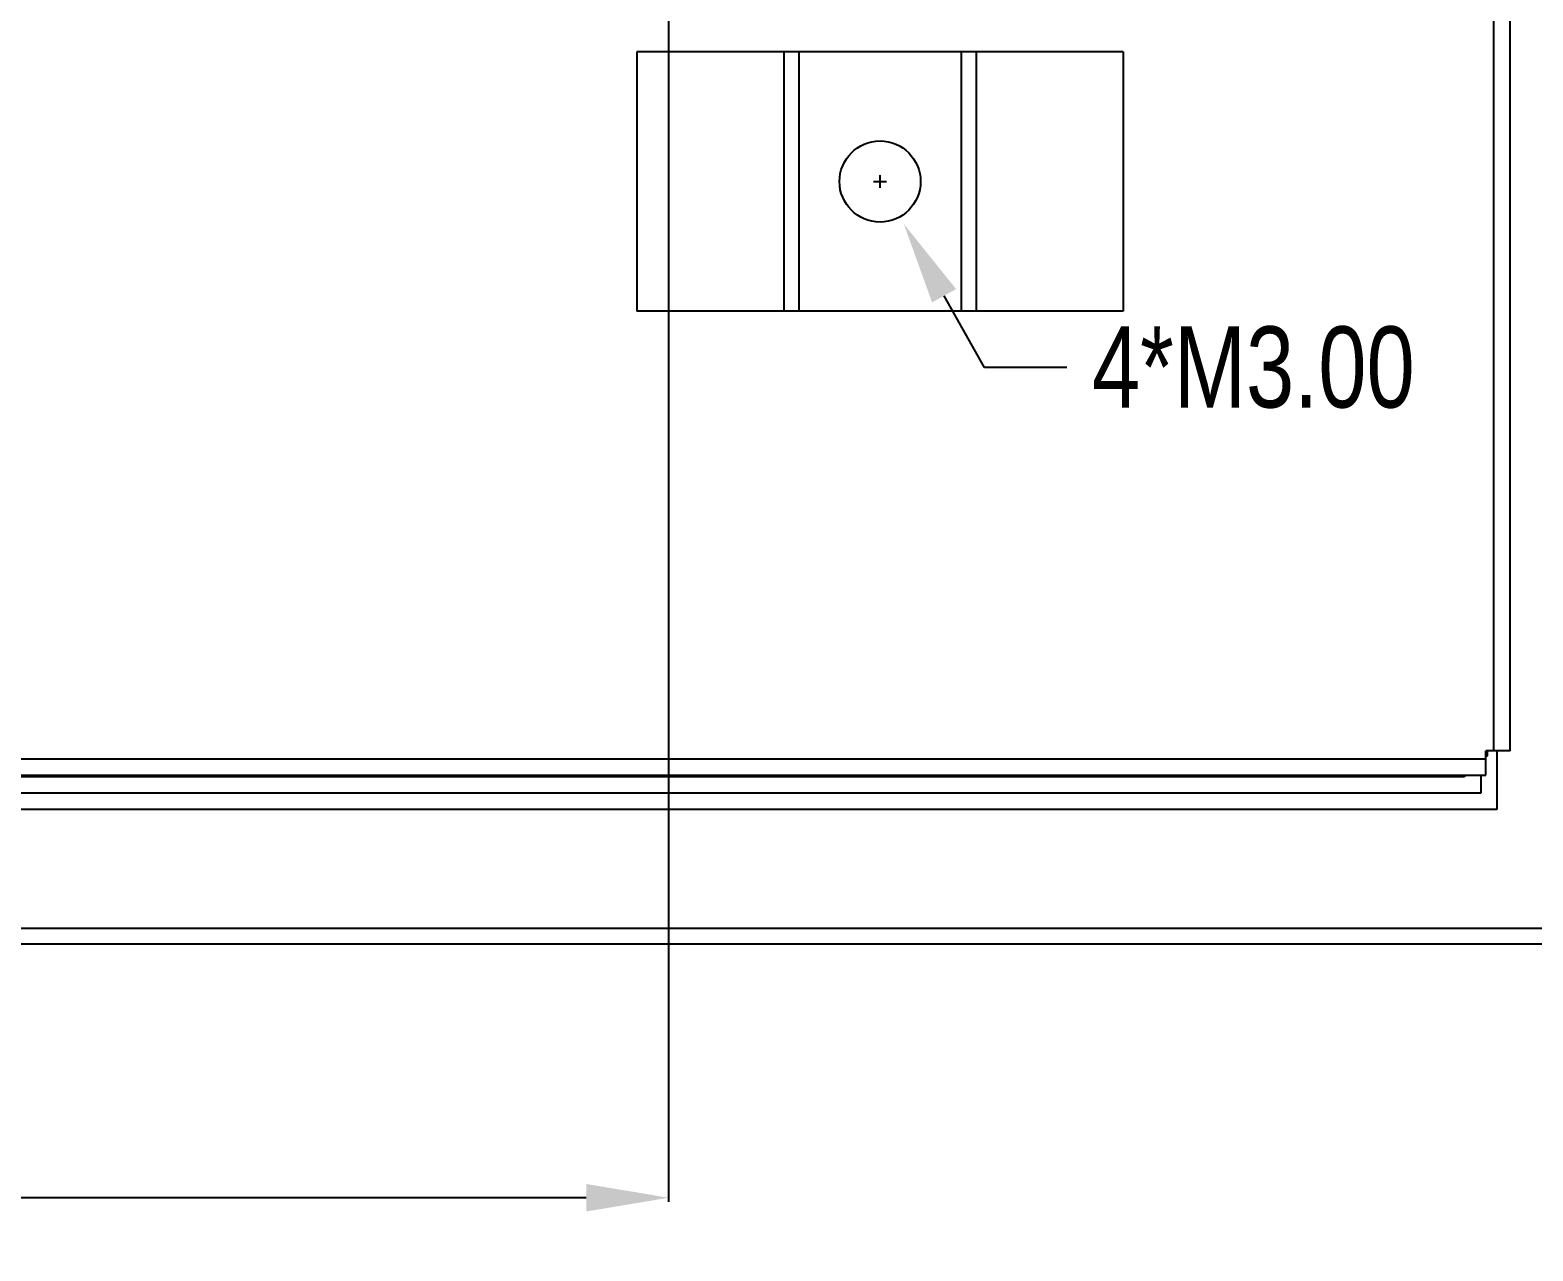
# Model space of a CAD drawing. Header units: inches. Extents: x -36 to 490, y -51 to 98.
# Drawn here: x 419.68 to 466.04, y -50.85 to -13.19 of the extents above; entities that cross this region are included whole.
import ezdxf

# ---------------------------------------------------------------- set-up
doc = ezdxf.new("R2010")
doc.units = ezdxf.units.IN
doc.header["$LTSCALE"] = 1.21
doc.header["$MEASUREMENT"] = 0
doc.header["$PDMODE"] = 3
doc.header["$PDSIZE"] = 0.3125
doc.layers.get('0').update_dxf_attribs({"linetype": 'CONTINUOUS'})
doc.layers.get('Defpoints').update_dxf_attribs({"linetype": 'CONTINUOUS'})
doc.layers.add('DIM', color=3, linetype='CONTINUOUS')
doc.styles.get("Standard").update_dxf_attribs({"font": 'txt', "width": 0.8})
doc.dimstyles.get("Standard").update_dxf_attribs({"dimtxt": 0.15625, "dimasz": 0.1875, "dimexe": 0.125, "dimexo": 0.0625, "dimgap": 0.09, "dimtad": 0, "dimtih": 1, "dimtoh": 1, "dimzin": 4, "dimdsep": 46, "dimtxsty": 'Standard', "dimblk": '_FILLED', "dimblk1": '_FILLED', "dimblk2": '_FILLED', "dimcen": 0.09, "dimazin": 1, "dimtp": 0.01, "dimtm": 0.01, "dimtfac": 1, "dimtofl": 0, "dimtmove": 0, "dimatfit": 3, "dimldrblk": '_FILLED', "dimfxl": 1, "dimtolj": 1, "dimtzin": 4, "dimarcsym": 0})

# ---------------------------------------------------------------- blocks, each defined once
blk = doc.blocks.new('_FILLED')
at = {"color": 0, "linetype": 'ByBlock'}
blk.add_solid([(0, 0), (-1, 0.167), (-1, -0.167)], dxfattribs=at)
blk = doc.blocks.new('*D73')
at = {"layer": 'Defpoints', "color": 0}
for p in [(333.37, -10.726), (439.379, -10.726), (439.379, -49.212)]:
    blk.add_point(p, dxfattribs=at)
at = {"layer": 'DIM', "color": 0, "lineweight": -2}
for p, q in [((333.37, -10.789), (333.37, -49.337)), ((439.379, -10.789), (439.379, -49.337)), ((335.91, -49.212), (382.285, -49.212)), ((436.839, -49.212), (390.465, -49.212))]:
    blk.add_line(p, q, dxfattribs=at)
at = {"layer": 'DIM', "color": 0, "lineweight": -2, "xscale": 2.54, "yscale": 2.54, "zscale": 2.54, "rotation": 180}
blk.add_blockref('_FILLED', (333.37, -49.212), dxfattribs=at)
at = {"layer": 'DIM', "color": 0, "lineweight": -2, "xscale": 2.54, "yscale": 2.54, "zscale": 2.54}
blk.add_blockref('_FILLED', (439.379, -49.212), dxfattribs=at)
at = {"layer": 'DIM', "color": 0, "insert": (386.375, -49.212), "char_height": 2.5, "attachment_point": 5, "line_spacing_factor": 2.5}
blk.add_mtext('\\A1;106.01', dxfattribs=at)
blk = doc.blocks.new('*D76')
at = {"layer": 'Defpoints', "color": 0}
for p in [(445.167, -16.553), (446.634, -19.17)]:
    blk.add_point(p, dxfattribs=at)
at = {"layer": 'DIM', "color": 0, "lineweight": -2}
for p, q in [((445.702, -17.861), (446.098, -17.861)), ((445.9, -18.059), (445.9, -17.663)), ((449.118, -23.601), (447.876, -21.385)), ((451.658, -23.601), (449.118, -23.601))]:
    blk.add_line(p, q, dxfattribs=at)
at = {"layer": 'DIM', "color": 0, "lineweight": -2, "xscale": 2.54, "yscale": 2.54, "zscale": 2.54, "rotation": 119.2772537592073}
blk.add_blockref('_FILLED', (446.634, -19.17), dxfattribs=at)
at = {"layer": 'DIM', "color": 0, "insert": (457.415, -23.601), "char_height": 2.5, "attachment_point": 5}
blk.add_mtext('\\A1;4*M3.00', dxfattribs=at)

msp = doc.modelspace()

# ---------------------------------------------------------------- linework, layer by layer
at = {"color": 7, "linetype": 'Continuous'}
for p, q in [((464.84, -35.425), (464.84, 59.825)), ((465.34, -35.425), (465.34, 59.825)), ((453.4, -13.861), (438.4, -13.861)), ((438.4, -13.861), (438.4, -21.861)), ((442.935, -13.861), (442.935, -21.861)), ((443.4, -13.861), (443.4, -21.861)), ((448.4, -13.861), (448.4, -21.861)), ((448.866, -13.861), (448.866, -21.861)), ((453.4, -13.861), (453.4, -21.861)), ((453.4, -21.861), (438.4, -21.861)), ((410.79, -35.675), (464.59, -35.675)), ((465.34, -35.425), (464.59, -35.425)), ((464.59, -36.175), (464.59, -35.425)), ((464.59, -35.575), (464.64, -35.575)), ((464.64, -35.575), (464.64, -35.425)), ((464.93, -35.425), (464.93, -37.231)), ((463.93, -36.231), (398.94, -36.231)), ((410.79, -36.175), (464.59, -36.175)), ((463.93, -36.175), (463.93, -36.231)), ((464.43, -36.175), (464.43, -36.731)), ((464.43, -36.731), (398.94, -36.731)), ((464.93, -37.231), (392.459, -37.231)), ((295.69, -40.891), (472.89, -40.891)), ((472.89, -41.391), (295.69, -41.391))]:
    msp.add_line(p, q, dxfattribs=at)
msp.add_circle((445.9, -17.861), 1.25, dxfattribs=at)

# ---------------------------------------------------------------- dimensions: what is measured, and where the dimension line sits
at = {"layer": 'DIM'}
dim = msp.add_linear_dim(base=(439.379, -49.212), p1=(333.37, -10.726), p2=(439.379, -10.726), dimstyle='Standard', override={"dimtxt": 2.5, "dimasz": 2.54, "dimtih": 0, "dimtoh": 0, "dimzin": 0, "dimcen": 0.198, "dimadec": 0, "dimazin": 0, "dimtp": 0, "dimtm": 0, "dimtdec": 4, "dimtzin": 0}, dxfattribs=at)
dim.commit()
dim.dimension.update_dxf_attribs({"geometry": '*D73', "text_midpoint": (386.375, -49.212)})
dim = msp.add_diameter_dim_2p(p1=(445.167, -16.553), p2=(446.634, -19.17), text='4*M<>', dimstyle='Standard', override={"dimtxt": 2.5, "dimasz": 2.54, "dimtih": 0, "dimzin": 0, "dimpost": '<>', "dimcen": 0.198, "dimadec": 0, "dimazin": 0, "dimtp": 0, "dimtm": 0, "dimtdec": 4, "dimtzin": 0}, dxfattribs=at)
dim.commit()
dim.dimension.update_dxf_attribs({"geometry": '*D76', "text_midpoint": (447.876, -21.385), "dimtype": 163})

doc.saveas('drawing.dxf')
